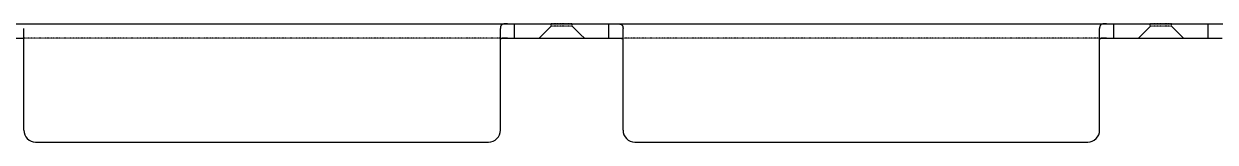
# Model space of a CAD drawing. Extents: x 365 to 1810, y 642 to 1032.
# Drawn here: x 987 to 1492, y 642 to 692 of the extents above; entities that cross this region are included whole.
import ezdxf

# ---------------------------------------------------------------- set-up
doc = ezdxf.new("R2010")
doc.units = 0
doc.linetypes.add('HIDDEN', pattern=[0.2, 0.1, -0.1])
doc.layers.add('geometry', color=8, linetype='Continuous')

msp = doc.modelspace()

# ---------------------------------------------------------------- linework, layer by layer
at = {"layer": 'geometry', "linetype": 'CONTINUOUS'}
for points in [[(630.35, 692.02), (1810.35, 692.02)], [(1190.26, 691.86), (1190.24, 691.85)], [(1190.27, 691.86), (1190.26, 691.86)], [(1190.29, 691.87), (1190.27, 691.86)], [(1190.31, 691.88), (1190.29, 691.87)], [(1190.33, 691.88), (1190.31, 691.88)], [(1190.35, 691.89), (1190.33, 691.88)], [(1190.37, 691.89), (1190.35, 691.89)], [(1190.38, 691.9), (1190.37, 691.89)], [(1190.4, 691.9), (1190.38, 691.9)], [(1190.42, 691.91), (1190.4, 691.9)], [(1190.44, 691.91), (1190.42, 691.91)], [(1190.46, 691.92), (1190.44, 691.91)], [(1190.48, 691.92), (1190.46, 691.92)], [(1190.5, 691.93), (1190.48, 691.92)], [(1190.52, 691.93), (1190.5, 691.93)], [(1190.54, 691.93), (1190.52, 691.93)], [(1190.56, 691.94), (1190.54, 691.93)], [(1190.57, 691.94), (1190.56, 691.94)], [(1190.59, 691.95), (1190.57, 691.94)], [(1190.61, 691.95), (1190.59, 691.95)], [(1190.63, 691.95), (1190.61, 691.95)], [(1190.65, 691.96), (1190.63, 691.95)], [(1190.67, 691.96), (1190.65, 691.96)], [(1190.69, 691.96), (1190.67, 691.96)], [(1190.71, 691.96), (1190.69, 691.96)], [(1190.73, 691.97), (1190.71, 691.96)], [(1190.75, 691.97), (1190.73, 691.97)], [(1190.77, 691.97), (1190.75, 691.97)], [(1190.79, 691.98), (1190.77, 691.97)], [(1190.81, 691.98), (1190.79, 691.98)], [(1190.83, 691.98), (1190.81, 691.98)], [(1190.85, 691.98), (1190.83, 691.98)], [(1190.86, 691.99), (1190.85, 691.98)], [(1190.88, 691.99), (1190.86, 691.99)], [(1190.9, 691.99), (1190.88, 691.99)], [(1190.92, 691.99), (1190.9, 691.99)], [(1190.94, 691.99), (1190.92, 691.99)], [(1190.96, 692), (1190.94, 691.99)], [(1190.98, 692), (1190.96, 692)], [(1191, 692), (1190.98, 692)], [(1191.02, 692), (1191, 692)], [(1191.04, 692), (1191.02, 692)], [(1191.06, 692), (1191.04, 692)], [(1191.08, 692), (1191.06, 692)], [(1191.09, 692.01), (1191.08, 692)], [(1191.11, 692.01), (1191.09, 692.01)], [(1191.13, 692.01), (1191.11, 692.01)], [(1191.15, 692.01), (1191.13, 692.01)], [(1191.17, 692.01), (1191.15, 692.01)], [(1191.19, 692.01), (1191.17, 692.01)], [(1191.21, 692.01), (1191.19, 692.01)], [(1191.23, 692.01), (1191.21, 692.01)], [(1191.25, 692.01), (1191.23, 692.01)], [(1191.27, 692.01), (1191.25, 692.01)], [(1191.29, 692.02), (1191.27, 692.01)], [(1191.3, 692.02), (1191.29, 692.02)], [(1191.32, 692.02), (1191.3, 692.02)], [(1191.34, 692.02), (1191.32, 692.02)], [(1191.36, 692.02), (1191.34, 692.02)], [(1191.38, 692.02), (1191.36, 692.02)], [(1191.4, 692.02), (1191.38, 692.02)], [(1191.42, 692.02), (1191.4, 692.02)], [(1191.44, 692.02), (1191.42, 692.02)], [(1191.46, 692.02), (1191.44, 692.02)], [(1191.48, 692.02), (1191.46, 692.02)], [(1191.49, 692.02), (1191.48, 692.02)], [(1191.51, 692.02), (1191.49, 692.02)], [(1191.53, 692.02), (1191.51, 692.02)], [(1191.55, 692.02), (1191.53, 692.02)], [(1191.57, 692.02), (1191.55, 692.02)], [(1191.59, 692.02), (1191.57, 692.02)], [(1191.61, 692.02), (1191.59, 692.02)], [(1191.63, 692.02), (1191.61, 692.02)], [(1191.65, 692.02), (1191.63, 692.02)], [(1191.66, 692.02), (1191.65, 692.02)], [(1191.68, 692.02), (1191.66, 692.02)], [(1191.7, 692.02), (1191.68, 692.02)], [(1191.72, 692.02), (1191.7, 692.02)], [(1191.74, 692.02), (1191.72, 692.02)], [(1191.76, 692.02), (1191.74, 692.02)], [(1191.78, 692.02), (1191.76, 692.02)], [(1191.8, 692.02), (1191.78, 692.02)], [(1191.82, 692.02), (1191.8, 692.02)], [(1191.83, 692.02), (1191.82, 692.02)], [(1191.85, 692.02), (1191.83, 692.02)], [(1191.87, 692.02), (1191.85, 692.02)], [(1191.89, 692.02), (1191.87, 692.02)], [(1191.91, 692.02), (1191.89, 692.02)], [(1191.93, 692.02), (1191.91, 692.02)], [(1191.95, 692.02), (1191.93, 692.02)], [(1191.97, 692.02), (1191.95, 692.02)], [(1191.99, 692.02), (1191.97, 692.02)], [(1192.01, 692.02), (1191.99, 692.02)], [(1192.02, 692.02), (1192.01, 692.02)], [(1192.04, 692.02), (1192.02, 692.02)], [(1192.06, 692.02), (1192.04, 692.02)], [(1192.08, 692.02), (1192.06, 692.02)], [(1192.1, 692.02), (1192.08, 692.02)], [(1192.12, 692.02), (1192.1, 692.02)], [(1192.14, 692.02), (1192.12, 692.02)], [(1192.16, 692.02), (1192.14, 692.02)], [(1192.18, 692.02), (1192.16, 692.02)], [(1192.19, 692.02), (1192.18, 692.02)], [(1192.21, 692.02), (1192.19, 692.02)], [(1192.23, 692.02), (1192.21, 692.02)], [(1192.25, 692.02), (1192.23, 692.02)], [(1192.27, 692.02), (1192.25, 692.02)], [(1192.29, 692.02), (1192.27, 692.02)], [(1192.31, 692.02), (1192.29, 692.02)], [(1192.33, 692.02), (1192.31, 692.02)], [(1192.35, 692.02), (1192.33, 692.02)], [(1195.35, 686.02), (1195.35, 692.02)], [(1235.35, 686.02), (1235.35, 692.02)], [(1238.35, 692.02), (1238.37, 692.02)], [(1238.37, 692.02), (1238.38, 692.02)], [(1238.38, 692.02), (1238.4, 692.02)], [(1238.4, 692.02), (1238.42, 692.02)], [(1238.42, 692.02), (1238.44, 692.02)], [(1238.44, 692.02), (1238.46, 692.02)], [(1238.46, 692.02), (1238.48, 692.02)], [(1238.48, 692.02), (1238.5, 692.02)], [(1238.5, 692.02), (1238.52, 692.02)], [(1238.52, 692.02), (1238.54, 692.02)], [(1238.54, 692.02), (1238.56, 692.02)], [(1238.56, 692.02), (1238.57, 692.02)], [(1238.57, 692.02), (1238.59, 692.02)], [(1238.59, 692.02), (1238.61, 692.02)], [(1238.61, 692.02), (1238.63, 692.02)], [(1238.63, 692.02), (1238.65, 692.02)], [(1238.65, 692.02), (1238.67, 692.02)], [(1238.67, 692.02), (1238.69, 692.02)], [(1238.69, 692.02), (1238.71, 692.02)], [(1238.71, 692.02), (1238.73, 692.02)], [(1238.73, 692.02), (1238.74, 692.02)], [(1238.74, 692.02), (1238.76, 692.02)], [(1238.76, 692.02), (1238.78, 692.02)], [(1238.78, 692.02), (1238.8, 692.02)], [(1238.8, 692.02), (1238.82, 692.02)], [(1238.82, 692.02), (1238.84, 692.02)], [(1238.84, 692.02), (1238.86, 692.02)], [(1238.86, 692.02), (1238.88, 692.02)], [(1238.88, 692.02), (1238.9, 692.02)], [(1238.9, 692.02), (1238.91, 692.02)], [(1238.91, 692.02), (1238.93, 692.02)], [(1238.93, 692.02), (1238.95, 692.02)], [(1238.95, 692.02), (1238.97, 692.02)], [(1238.97, 692.02), (1238.99, 692.02)], [(1238.99, 692.02), (1239.01, 692.02)], [(1239.01, 692.02), (1239.03, 692.02)], [(1239.03, 692.02), (1239.05, 692.02)], [(1239.05, 692.02), (1239.07, 692.02)], [(1239.07, 692.02), (1239.08, 692.02)], [(1239.08, 692.02), (1239.1, 692.02)], [(1239.1, 692.02), (1239.12, 692.02)], [(1239.12, 692.02), (1239.14, 692.02)], [(1239.14, 692.02), (1239.16, 692.02)], [(1239.16, 692.02), (1239.18, 692.02)], [(1239.18, 692.02), (1239.2, 692.02)], [(1239.2, 692.02), (1239.22, 692.02)], [(1239.22, 692.02), (1239.24, 692.02)], [(1239.24, 692.02), (1239.26, 692.02)], [(1239.26, 692.02), (1239.27, 692.02)], [(1239.27, 692.02), (1239.29, 692.02)], [(1239.29, 692.02), (1239.31, 692.02)], [(1239.31, 692.02), (1239.33, 692.02)], [(1239.33, 692.02), (1239.35, 692.02)], [(1239.35, 692.02), (1239.37, 692.02)], [(1239.37, 692.02), (1239.39, 692.02)], [(1239.39, 692.02), (1239.41, 692.02)], [(1239.41, 692.02), (1239.43, 692.01)], [(1239.43, 692.01), (1239.45, 692.01)], [(1239.45, 692.01), (1239.46, 692.01)], [(1239.46, 692.01), (1239.48, 692.01)], [(1239.48, 692.01), (1239.5, 692.01)], [(1239.5, 692.01), (1239.52, 692.01)], [(1239.52, 692.01), (1239.54, 692.01)], [(1239.54, 692.01), (1239.56, 692.01)], [(1239.56, 692.01), (1239.58, 692.01)], [(1239.58, 692.01), (1239.6, 692.01)], [(1239.6, 692.01), (1239.62, 692)], [(1239.62, 692), (1239.64, 692)], [(1239.64, 692), (1239.66, 692)], [(1239.66, 692), (1239.67, 692)], [(1239.67, 692), (1239.69, 692)], [(1239.69, 692), (1239.71, 692)], [(1239.71, 692), (1239.73, 692)], [(1239.73, 692), (1239.75, 691.99)], [(1239.75, 691.99), (1239.77, 691.99)], [(1239.77, 691.99), (1239.79, 691.99)], [(1239.79, 691.99), (1239.81, 691.99)], [(1239.81, 691.99), (1239.83, 691.99)], [(1239.83, 691.99), (1239.85, 691.98)], [(1239.85, 691.98), (1239.87, 691.98)], [(1239.87, 691.98), (1239.89, 691.98)], [(1239.89, 691.98), (1239.91, 691.98)], [(1239.91, 691.98), (1239.92, 691.97)], [(1239.92, 691.97), (1239.94, 691.97)], [(1239.94, 691.97), (1239.96, 691.97)], [(1239.96, 691.97), (1239.98, 691.96)], [(1239.98, 691.96), (1240, 691.96)], [(1240, 691.96), (1240.02, 691.96)], [(1240.02, 691.96), (1240.04, 691.96)], [(1240.04, 691.96), (1240.06, 691.95)], [(1240.06, 691.95), (1240.08, 691.95)], [(1240.08, 691.95), (1240.1, 691.95)], [(1240.1, 691.95), (1240.12, 691.94)], [(1240.12, 691.94), (1240.14, 691.94)], [(1240.14, 691.94), (1240.16, 691.93)], [(1240.16, 691.93), (1240.18, 691.93)], [(1240.18, 691.93), (1240.19, 691.93)], [(1240.19, 691.93), (1240.21, 691.92)], [(1240.21, 691.92), (1240.23, 691.92)], [(1240.23, 691.92), (1240.25, 691.91)], [(1240.25, 691.91), (1240.27, 691.91)], [(1240.27, 691.91), (1240.29, 691.9)], [(1240.29, 691.9), (1240.31, 691.9)], [(1240.31, 691.9), (1240.33, 691.89)], [(1240.33, 691.89), (1240.35, 691.89)], [(1240.35, 691.89), (1240.36, 691.88)], [(1240.36, 691.88), (1240.38, 691.88)], [(1240.38, 691.88), (1240.4, 691.87)], [(1240.4, 691.87), (1240.42, 691.86)], [(1240.42, 691.86), (1240.44, 691.86)], [(1240.44, 691.86), (1240.45, 691.85)], [(1444.26, 691.86), (1444.24, 691.85)], [(1444.27, 691.86), (1444.26, 691.86)], [(1444.29, 691.87), (1444.27, 691.86)], [(1444.31, 691.88), (1444.29, 691.87)], [(1444.33, 691.88), (1444.31, 691.88)], [(1444.35, 691.89), (1444.33, 691.88)], [(1444.37, 691.89), (1444.35, 691.89)], [(1444.38, 691.9), (1444.37, 691.89)], [(1444.4, 691.9), (1444.38, 691.9)], [(1444.42, 691.91), (1444.4, 691.9)], [(1444.44, 691.91), (1444.42, 691.91)], [(1444.46, 691.92), (1444.44, 691.91)], [(1444.48, 691.92), (1444.46, 691.92)], [(1444.5, 691.93), (1444.48, 691.92)], [(1444.52, 691.93), (1444.5, 691.93)], [(1444.54, 691.93), (1444.52, 691.93)], [(1444.56, 691.94), (1444.54, 691.93)], [(1444.57, 691.94), (1444.56, 691.94)], [(1444.59, 691.95), (1444.57, 691.94)], [(1444.61, 691.95), (1444.59, 691.95)], [(1444.63, 691.95), (1444.61, 691.95)], [(1444.65, 691.96), (1444.63, 691.95)], [(1444.67, 691.96), (1444.65, 691.96)], [(1444.69, 691.96), (1444.67, 691.96)], [(1444.71, 691.96), (1444.69, 691.96)], [(1444.73, 691.97), (1444.71, 691.96)], [(1444.75, 691.97), (1444.73, 691.97)], [(1444.77, 691.97), (1444.75, 691.97)], [(1444.79, 691.98), (1444.77, 691.97)], [(1444.81, 691.98), (1444.79, 691.98)], [(1444.83, 691.98), (1444.81, 691.98)], [(1444.85, 691.98), (1444.83, 691.98)], [(1444.86, 691.99), (1444.85, 691.98)], [(1444.88, 691.99), (1444.86, 691.99)], [(1444.9, 691.99), (1444.88, 691.99)], [(1444.92, 691.99), (1444.9, 691.99)], [(1444.94, 691.99), (1444.92, 691.99)], [(1444.96, 692), (1444.94, 691.99)], [(1444.98, 692), (1444.96, 692)], [(1445, 692), (1444.98, 692)], [(1445.02, 692), (1445, 692)], [(1445.04, 692), (1445.02, 692)], [(1445.06, 692), (1445.04, 692)], [(1445.08, 692), (1445.06, 692)], [(1445.09, 692.01), (1445.08, 692)], [(1445.11, 692.01), (1445.09, 692.01)], [(1445.13, 692.01), (1445.11, 692.01)], [(1445.15, 692.01), (1445.13, 692.01)], [(1445.17, 692.01), (1445.15, 692.01)], [(1445.19, 692.01), (1445.17, 692.01)], [(1445.21, 692.01), (1445.19, 692.01)], [(1445.23, 692.01), (1445.21, 692.01)], [(1445.25, 692.01), (1445.23, 692.01)], [(1445.27, 692.01), (1445.25, 692.01)], [(1445.29, 692.02), (1445.27, 692.01)], [(1445.3, 692.02), (1445.29, 692.02)], [(1445.32, 692.02), (1445.3, 692.02)], [(1445.34, 692.02), (1445.32, 692.02)], [(1445.36, 692.02), (1445.34, 692.02)], [(1445.38, 692.02), (1445.36, 692.02)], [(1445.4, 692.02), (1445.38, 692.02)], [(1445.42, 692.02), (1445.4, 692.02)], [(1445.44, 692.02), (1445.42, 692.02)], [(1445.46, 692.02), (1445.44, 692.02)], [(1445.48, 692.02), (1445.46, 692.02)], [(1445.49, 692.02), (1445.48, 692.02)], [(1445.51, 692.02), (1445.49, 692.02)], [(1445.53, 692.02), (1445.51, 692.02)], [(1445.55, 692.02), (1445.53, 692.02)], [(1445.57, 692.02), (1445.55, 692.02)], [(1445.59, 692.02), (1445.57, 692.02)], [(1445.61, 692.02), (1445.59, 692.02)], [(1445.63, 692.02), (1445.61, 692.02)], [(1445.65, 692.02), (1445.63, 692.02)], [(1445.66, 692.02), (1445.65, 692.02)], [(1445.68, 692.02), (1445.66, 692.02)], [(1445.7, 692.02), (1445.68, 692.02)], [(1445.72, 692.02), (1445.7, 692.02)], [(1445.74, 692.02), (1445.72, 692.02)], [(1445.76, 692.02), (1445.74, 692.02)], [(1445.78, 692.02), (1445.76, 692.02)], [(1445.8, 692.02), (1445.78, 692.02)], [(1445.82, 692.02), (1445.8, 692.02)], [(1445.83, 692.02), (1445.82, 692.02)], [(1445.85, 692.02), (1445.83, 692.02)], [(1445.87, 692.02), (1445.85, 692.02)], [(1445.89, 692.02), (1445.87, 692.02)], [(1445.91, 692.02), (1445.89, 692.02)], [(1445.93, 692.02), (1445.91, 692.02)], [(1445.95, 692.02), (1445.93, 692.02)], [(1445.97, 692.02), (1445.95, 692.02)], [(1445.99, 692.02), (1445.97, 692.02)], [(1446.01, 692.02), (1445.99, 692.02)], [(1446.02, 692.02), (1446.01, 692.02)], [(1446.04, 692.02), (1446.02, 692.02)], [(1446.06, 692.02), (1446.04, 692.02)], [(1446.08, 692.02), (1446.06, 692.02)], [(1446.1, 692.02), (1446.08, 692.02)], [(1446.12, 692.02), (1446.1, 692.02)], [(1446.14, 692.02), (1446.12, 692.02)], [(1446.16, 692.02), (1446.14, 692.02)], [(1446.18, 692.02), (1446.16, 692.02)], [(1446.19, 692.02), (1446.18, 692.02)], [(1446.21, 692.02), (1446.19, 692.02)], [(1446.23, 692.02), (1446.21, 692.02)], [(1446.25, 692.02), (1446.23, 692.02)], [(1446.27, 692.02), (1446.25, 692.02)], [(1446.29, 692.02), (1446.27, 692.02)], [(1446.31, 692.02), (1446.29, 692.02)], [(1446.33, 692.02), (1446.31, 692.02)], [(1446.35, 692.02), (1446.33, 692.02)], [(1449.35, 686.02), (1449.35, 692.02)], [(1489.35, 686.02), (1489.35, 692.02)], [(987.35, 647.02), (987.35, 690.05)], [(1189.36, 690.38), (1189.35, 690.36)], [(1189.35, 690.36), (1189.35, 690.34)], [(1189.35, 690.34), (1189.35, 690.32)], [(1189.35, 690.32), (1189.35, 690.3)], [(1189.35, 690.3), (1189.35, 690.28)], [(1189.35, 690.28), (1189.35, 690.26)], [(1189.35, 690.26), (1189.35, 690.25)], [(1189.35, 690.25), (1189.35, 690.23)], [(1189.35, 690.23), (1189.35, 690.21)], [(1189.35, 690.21), (1189.35, 690.19)], [(1189.35, 690.19), (1189.35, 690.17)], [(1189.35, 690.17), (1189.35, 690.15)], [(1189.35, 690.15), (1189.35, 690.13)], [(1189.35, 690.13), (1189.35, 690.11)], [(1189.35, 690.11), (1189.35, 690.09)], [(1189.35, 690.09), (1189.35, 690.07)], [(1189.35, 690.07), (1189.35, 690.05)], [(1189.35, 647.02), (1189.35, 690.05)], [(1189.37, 690.49), (1189.36, 690.47)], [(1189.36, 690.47), (1189.36, 690.46)], [(1189.36, 690.46), (1189.36, 690.44)], [(1189.36, 690.44), (1189.36, 690.42)], [(1189.36, 690.42), (1189.36, 690.4)], [(1189.36, 690.4), (1189.36, 690.38)], [(1189.38, 690.59), (1189.37, 690.57)], [(1189.37, 690.57), (1189.37, 690.55)], [(1189.37, 690.55), (1189.37, 690.53)], [(1189.37, 690.53), (1189.37, 690.51)], [(1189.37, 690.51), (1189.37, 690.49)], [(1189.39, 690.64), (1189.38, 690.63)], [(1189.38, 690.63), (1189.38, 690.61)], [(1189.38, 690.61), (1189.38, 690.59)], [(1189.4, 690.72), (1189.39, 690.7)], [(1189.39, 690.7), (1189.39, 690.68)], [(1189.39, 690.68), (1189.39, 690.66)], [(1189.39, 690.66), (1189.39, 690.64)], [(1189.41, 690.76), (1189.4, 690.74)], [(1189.4, 690.74), (1189.4, 690.72)], [(1189.42, 690.81), (1189.41, 690.79)], [(1189.41, 690.79), (1189.41, 690.78)], [(1189.41, 690.78), (1189.41, 690.76)], [(1189.43, 690.85), (1189.42, 690.83)], [(1189.42, 690.83), (1189.42, 690.81)], [(1189.44, 690.89), (1189.43, 690.87)], [(1189.43, 690.87), (1189.43, 690.85)], [(1189.45, 690.92), (1189.44, 690.91)], [(1189.44, 690.91), (1189.44, 690.89)], [(1189.46, 690.96), (1189.45, 690.94)], [(1189.45, 690.94), (1189.45, 690.92)], [(1189.47, 691), (1189.46, 690.98)], [(1189.46, 690.98), (1189.46, 690.96)], [(1189.48, 691.02), (1189.47, 691)], [(1189.49, 691.05), (1189.48, 691.03)], [(1189.48, 691.03), (1189.48, 691.02)], [(1189.5, 691.07), (1189.49, 691.05)], [(1189.51, 691.11), (1189.5, 691.09)], [(1189.5, 691.09), (1189.5, 691.07)], [(1189.52, 691.12), (1189.51, 691.11)], [(1189.53, 691.14), (1189.52, 691.12)], [(1189.54, 691.18), (1189.53, 691.16)], [(1189.53, 691.16), (1189.53, 691.14)], [(1189.55, 691.2), (1189.54, 691.18)], [(1189.56, 691.21), (1189.55, 691.2)], [(1189.57, 691.23), (1189.56, 691.21)], [(1189.58, 691.25), (1189.57, 691.23)], [(1189.59, 691.26), (1189.58, 691.25)], [(1189.6, 691.28), (1189.59, 691.26)], [(1189.61, 691.3), (1189.6, 691.28)], [(1189.62, 691.32), (1189.61, 691.3)], [(1189.63, 691.33), (1189.62, 691.32)], [(1189.64, 691.35), (1189.63, 691.33)], [(1189.65, 691.37), (1189.64, 691.35)], [(1189.66, 691.38), (1189.65, 691.37)], [(1189.67, 691.4), (1189.66, 691.38)], [(1189.68, 691.41), (1189.67, 691.4)], [(1189.69, 691.43), (1189.68, 691.41)], [(1189.7, 691.45), (1189.69, 691.43)], [(1189.71, 691.46), (1189.7, 691.45)], [(1189.72, 691.48), (1189.71, 691.46)], [(1189.74, 691.49), (1189.72, 691.48)], [(1189.75, 691.51), (1189.74, 691.49)], [(1189.76, 691.52), (1189.75, 691.51)], [(1189.77, 691.53), (1189.76, 691.52)], [(1189.79, 691.55), (1189.77, 691.53)], [(1189.8, 691.56), (1189.79, 691.55)], [(1189.81, 691.58), (1189.8, 691.56)], [(1189.83, 691.59), (1189.81, 691.58)], [(1189.84, 691.6), (1189.83, 691.59)], [(1189.85, 691.62), (1189.84, 691.6)], [(1189.87, 691.63), (1189.85, 691.62)], [(1189.88, 691.64), (1189.87, 691.63)], [(1189.9, 691.65), (1189.88, 691.64)], [(1189.91, 691.67), (1189.9, 691.65)], [(1189.92, 691.68), (1189.91, 691.67)], [(1189.94, 691.69), (1189.92, 691.68)], [(1189.95, 691.7), (1189.94, 691.69)], [(1189.97, 691.71), (1189.95, 691.7)], [(1189.99, 691.72), (1189.97, 691.71)], [(1190, 691.73), (1189.99, 691.72)], [(1190.02, 691.74), (1190, 691.73)], [(1190.03, 691.75), (1190.02, 691.74)], [(1190.05, 691.76), (1190.03, 691.75)], [(1190.07, 691.77), (1190.05, 691.76)], [(1190.08, 691.78), (1190.07, 691.77)], [(1190.1, 691.79), (1190.08, 691.78)], [(1190.12, 691.8), (1190.1, 691.79)], [(1190.13, 691.8), (1190.12, 691.8)], [(1190.15, 691.81), (1190.13, 691.8)], [(1190.17, 691.82), (1190.15, 691.81)], [(1190.19, 691.83), (1190.17, 691.82)], [(1190.2, 691.84), (1190.19, 691.83)], [(1190.22, 691.84), (1190.2, 691.84)], [(1190.24, 691.85), (1190.22, 691.84)], [(1240.45, 691.85), (1240.47, 691.84)], [(1240.47, 691.84), (1240.49, 691.84)], [(1240.49, 691.84), (1240.51, 691.83)], [(1240.51, 691.83), (1240.52, 691.82)], [(1240.52, 691.82), (1240.54, 691.81)], [(1240.54, 691.81), (1240.56, 691.8)], [(1240.56, 691.8), (1240.58, 691.8)], [(1240.58, 691.8), (1240.59, 691.79)], [(1240.59, 691.79), (1240.61, 691.78)], [(1240.61, 691.78), (1240.63, 691.77)], [(1240.63, 691.77), (1240.64, 691.76)], [(1240.64, 691.76), (1240.66, 691.75)], [(1240.66, 691.75), (1240.68, 691.74)], [(1240.68, 691.74), (1240.69, 691.73)], [(1240.69, 691.73), (1240.71, 691.72)], [(1240.71, 691.72), (1240.72, 691.71)], [(1240.72, 691.71), (1240.74, 691.7)], [(1240.74, 691.7), (1240.75, 691.69)], [(1240.75, 691.69), (1240.77, 691.68)], [(1240.77, 691.68), (1240.78, 691.67)], [(1240.78, 691.67), (1240.8, 691.65)], [(1240.8, 691.65), (1240.81, 691.64)], [(1240.81, 691.64), (1240.83, 691.63)], [(1240.83, 691.63), (1240.84, 691.62)], [(1240.84, 691.62), (1240.85, 691.6)], [(1240.85, 691.6), (1240.87, 691.59)], [(1240.87, 691.59), (1240.88, 691.58)], [(1240.88, 691.58), (1240.89, 691.56)], [(1240.89, 691.56), (1240.91, 691.55)], [(1240.91, 691.55), (1240.92, 691.53)], [(1240.92, 691.53), (1240.93, 691.52)], [(1240.93, 691.52), (1240.94, 691.51)], [(1240.94, 691.51), (1240.96, 691.49)], [(1240.96, 691.49), (1240.97, 691.48)], [(1240.97, 691.48), (1240.98, 691.46)], [(1240.98, 691.46), (1240.99, 691.45)], [(1240.99, 691.45), (1241, 691.43)], [(1241, 691.43), (1241.01, 691.41)], [(1241.01, 691.41), (1241.03, 691.4)], [(1241.03, 691.4), (1241.04, 691.38)], [(1241.04, 691.38), (1241.05, 691.37)], [(1241.05, 691.37), (1241.06, 691.35)], [(1241.06, 691.35), (1241.07, 691.33)], [(1241.07, 691.33), (1241.08, 691.32)], [(1241.08, 691.32), (1241.09, 691.3)], [(1241.09, 691.3), (1241.1, 691.28)], [(1241.1, 691.28), (1241.11, 691.26)], [(1241.11, 691.26), (1241.12, 691.25)], [(1241.12, 691.25), (1241.12, 691.23)], [(1241.12, 691.23), (1241.13, 691.21)], [(1241.13, 691.21), (1241.14, 691.2)], [(1241.14, 691.2), (1241.15, 691.18)], [(1241.15, 691.18), (1241.16, 691.16)], [(1241.16, 691.16), (1241.17, 691.14)], [(1241.17, 691.14), (1241.17, 691.12)], [(1241.17, 691.12), (1241.18, 691.11)], [(1241.18, 691.11), (1241.19, 691.09)], [(1241.19, 691.09), (1241.2, 691.07)], [(1241.2, 691.07), (1241.2, 691.05)], [(1241.2, 691.05), (1241.21, 691.03)], [(1241.21, 691.03), (1241.22, 691.02)], [(1241.22, 691.02), (1241.22, 691)], [(1241.22, 691), (1241.23, 690.98)], [(1241.23, 690.98), (1241.23, 690.96)], [(1241.23, 690.96), (1241.24, 690.94)], [(1241.24, 690.94), (1241.25, 690.92)], [(1241.25, 690.92), (1241.25, 690.91)], [(1241.25, 690.91), (1241.26, 690.89)], [(1241.26, 690.89), (1241.26, 690.87)], [(1241.26, 690.87), (1241.27, 690.85)], [(1241.27, 690.85), (1241.27, 690.83)], [(1241.27, 690.83), (1241.27, 690.81)], [(1241.27, 690.81), (1241.28, 690.79)], [(1241.28, 690.79), (1241.28, 690.78)], [(1241.28, 690.78), (1241.29, 690.76)], [(1241.29, 690.76), (1241.29, 690.74)], [(1241.29, 690.74), (1241.29, 690.72)], [(1241.29, 690.72), (1241.3, 690.7)], [(1241.3, 690.7), (1241.3, 690.68)], [(1241.3, 690.68), (1241.3, 690.66)], [(1241.3, 690.66), (1241.31, 690.64)], [(1241.31, 690.64), (1241.31, 690.63)], [(1241.31, 690.63), (1241.31, 690.61)], [(1241.31, 690.61), (1241.32, 690.59)], [(1241.32, 690.59), (1241.32, 690.57)], [(1241.32, 690.57), (1241.32, 690.55)], [(1241.32, 690.55), (1241.32, 690.53)], [(1241.32, 690.53), (1241.33, 690.51)], [(1241.33, 690.51), (1241.33, 690.49)], [(1241.33, 690.49), (1241.33, 690.47)], [(1241.33, 690.47), (1241.33, 690.46)], [(1241.33, 690.46), (1241.33, 690.44)], [(1241.33, 690.44), (1241.33, 690.42)], [(1241.33, 690.42), (1241.34, 690.4)], [(1241.34, 690.4), (1241.34, 690.38)], [(1241.34, 690.38), (1241.34, 690.36)], [(1241.34, 690.36), (1241.34, 690.34)], [(1241.34, 690.34), (1241.34, 690.32)], [(1241.34, 690.32), (1241.34, 690.3)], [(1241.34, 690.3), (1241.34, 690.28)], [(1241.34, 690.28), (1241.34, 690.26)], [(1241.34, 690.26), (1241.34, 690.25)], [(1241.34, 690.25), (1241.34, 690.23)], [(1241.34, 690.23), (1241.34, 690.21)], [(1241.34, 690.21), (1241.34, 690.19)], [(1241.34, 690.19), (1241.35, 690.17)], [(1241.35, 690.17), (1241.35, 690.15)], [(1241.35, 690.15), (1241.35, 690.13)], [(1241.35, 690.13), (1241.35, 690.11)], [(1241.35, 690.11), (1241.35, 690.09)], [(1241.35, 690.09), (1241.35, 690.07)], [(1241.35, 690.07), (1241.35, 690.05)], [(1241.35, 647.02), (1241.35, 690.05)], [(1443.36, 690.38), (1443.35, 690.36)], [(1443.35, 690.36), (1443.35, 690.34)], [(1443.35, 690.34), (1443.35, 690.32)], [(1443.35, 690.32), (1443.35, 690.3)], [(1443.35, 690.3), (1443.35, 690.28)], [(1443.35, 690.28), (1443.35, 690.26)], [(1443.35, 690.26), (1443.35, 690.25)], [(1443.35, 690.25), (1443.35, 690.23)], [(1443.35, 690.23), (1443.35, 690.21)], [(1443.35, 690.21), (1443.35, 690.19)], [(1443.35, 690.19), (1443.35, 690.17)], [(1443.35, 690.17), (1443.35, 690.15)], [(1443.35, 690.15), (1443.35, 690.13)], [(1443.35, 690.13), (1443.35, 690.11)], [(1443.35, 690.11), (1443.35, 690.09)], [(1443.35, 690.09), (1443.35, 690.07)], [(1443.35, 690.07), (1443.35, 690.05)], [(1443.35, 647.02), (1443.35, 690.05)], [(1443.37, 690.49), (1443.36, 690.47)], [(1443.36, 690.47), (1443.36, 690.46)], [(1443.36, 690.46), (1443.36, 690.44)], [(1443.36, 690.44), (1443.36, 690.42)], [(1443.36, 690.42), (1443.36, 690.4)], [(1443.36, 690.4), (1443.36, 690.38)], [(1443.38, 690.59), (1443.37, 690.57)], [(1443.37, 690.57), (1443.37, 690.55)], [(1443.37, 690.55), (1443.37, 690.53)], [(1443.37, 690.53), (1443.37, 690.51)], [(1443.37, 690.51), (1443.37, 690.49)], [(1443.39, 690.64), (1443.38, 690.63)], [(1443.38, 690.63), (1443.38, 690.61)], [(1443.38, 690.61), (1443.38, 690.59)], [(1443.4, 690.72), (1443.39, 690.7)], [(1443.39, 690.7), (1443.39, 690.68)], [(1443.39, 690.68), (1443.39, 690.66)], [(1443.39, 690.66), (1443.39, 690.64)], [(1443.41, 690.76), (1443.4, 690.74)], [(1443.4, 690.74), (1443.4, 690.72)], [(1443.42, 690.81), (1443.41, 690.79)], [(1443.41, 690.79), (1443.41, 690.78)], [(1443.41, 690.78), (1443.41, 690.76)], [(1443.43, 690.85), (1443.42, 690.83)], [(1443.42, 690.83), (1443.42, 690.81)], [(1443.44, 690.89), (1443.43, 690.87)], [(1443.43, 690.87), (1443.43, 690.85)], [(1443.45, 690.92), (1443.44, 690.91)], [(1443.44, 690.91), (1443.44, 690.89)], [(1443.46, 690.96), (1443.45, 690.94)], [(1443.45, 690.94), (1443.45, 690.92)], [(1443.47, 691), (1443.46, 690.98)], [(1443.46, 690.98), (1443.46, 690.96)], [(1443.48, 691.02), (1443.47, 691)], [(1443.49, 691.05), (1443.48, 691.03)], [(1443.48, 691.03), (1443.48, 691.02)], [(1443.5, 691.07), (1443.49, 691.05)], [(1443.51, 691.11), (1443.5, 691.09)], [(1443.5, 691.09), (1443.5, 691.07)], [(1443.52, 691.12), (1443.51, 691.11)], [(1443.53, 691.14), (1443.52, 691.12)], [(1443.54, 691.18), (1443.53, 691.16)], [(1443.53, 691.16), (1443.53, 691.14)], [(1443.55, 691.2), (1443.54, 691.18)], [(1443.56, 691.21), (1443.55, 691.2)], [(1443.57, 691.23), (1443.56, 691.21)], [(1443.58, 691.25), (1443.57, 691.23)], [(1443.59, 691.26), (1443.58, 691.25)], [(1443.6, 691.28), (1443.59, 691.26)], [(1443.61, 691.3), (1443.6, 691.28)], [(1443.62, 691.32), (1443.61, 691.3)], [(1443.63, 691.33), (1443.62, 691.32)], [(1443.64, 691.35), (1443.63, 691.33)], [(1443.65, 691.37), (1443.64, 691.35)], [(1443.66, 691.38), (1443.65, 691.37)], [(1443.67, 691.4), (1443.66, 691.38)], [(1443.68, 691.41), (1443.67, 691.4)], [(1443.69, 691.43), (1443.68, 691.41)], [(1443.7, 691.45), (1443.69, 691.43)], [(1443.71, 691.46), (1443.7, 691.45)], [(1443.72, 691.48), (1443.71, 691.46)], [(1443.74, 691.49), (1443.72, 691.48)], [(1443.75, 691.51), (1443.74, 691.49)], [(1443.76, 691.52), (1443.75, 691.51)], [(1443.77, 691.53), (1443.76, 691.52)], [(1443.79, 691.55), (1443.77, 691.53)], [(1443.8, 691.56), (1443.79, 691.55)], [(1443.81, 691.58), (1443.8, 691.56)], [(1443.83, 691.59), (1443.81, 691.58)], [(1443.84, 691.6), (1443.83, 691.59)], [(1443.85, 691.62), (1443.84, 691.6)], [(1443.87, 691.63), (1443.85, 691.62)], [(1443.88, 691.64), (1443.87, 691.63)], [(1443.9, 691.65), (1443.88, 691.64)], [(1443.91, 691.67), (1443.9, 691.65)], [(1443.92, 691.68), (1443.91, 691.67)], [(1443.94, 691.69), (1443.92, 691.68)], [(1443.95, 691.7), (1443.94, 691.69)], [(1443.97, 691.71), (1443.95, 691.7)], [(1443.99, 691.72), (1443.97, 691.71)], [(1444, 691.73), (1443.99, 691.72)], [(1444.02, 691.74), (1444, 691.73)], [(1444.03, 691.75), (1444.02, 691.74)], [(1444.05, 691.76), (1444.03, 691.75)], [(1444.07, 691.77), (1444.05, 691.76)], [(1444.08, 691.78), (1444.07, 691.77)], [(1444.1, 691.79), (1444.08, 691.78)], [(1444.12, 691.8), (1444.1, 691.79)], [(1444.13, 691.8), (1444.12, 691.8)], [(1444.15, 691.81), (1444.13, 691.8)], [(1444.17, 691.82), (1444.15, 691.81)], [(1444.19, 691.83), (1444.17, 691.82)], [(1444.2, 691.84), (1444.19, 691.83)], [(1444.22, 691.84), (1444.2, 691.84)], [(1444.24, 691.85), (1444.22, 691.84)], [(935.35, 686.02), (987.35, 686.02)], [(1189.35, 686.02), (1241.35, 686.02)], [(1189.36, 685.46), (1189.35, 685.44)], [(1189.35, 685.44), (1189.35, 685.42)], [(1189.35, 685.42), (1189.35, 685.4)], [(1189.35, 685.4), (1189.35, 685.38)], [(1189.35, 685.38), (1189.35, 685.36)], [(1189.37, 685.49), (1189.36, 685.48)], [(1189.36, 685.48), (1189.36, 685.46)], [(1189.38, 685.53), (1189.37, 685.51)], [(1189.37, 685.51), (1189.37, 685.49)], [(1189.39, 685.54), (1189.38, 685.53)], [(1189.4, 685.56), (1189.39, 685.54)], [(1189.41, 685.57), (1189.4, 685.56)], [(1189.42, 685.59), (1189.41, 685.57)], [(1189.43, 685.6), (1189.42, 685.59)], [(1189.44, 685.62), (1189.43, 685.6)], [(1189.45, 685.63), (1189.44, 685.62)], [(1189.46, 685.64), (1189.45, 685.63)], [(1189.48, 685.66), (1189.46, 685.64)], [(1189.49, 685.67), (1189.48, 685.66)], [(1189.5, 685.68), (1189.49, 685.67)], [(1189.52, 685.7), (1189.5, 685.68)], [(1189.53, 685.71), (1189.52, 685.7)], [(1189.55, 685.72), (1189.53, 685.71)], [(1189.57, 685.73), (1189.55, 685.72)], [(1189.58, 685.74), (1189.57, 685.73)], [(1189.6, 685.75), (1189.58, 685.74)], [(1189.62, 685.76), (1189.6, 685.75)], [(1189.64, 685.77), (1189.62, 685.76)], [(1189.66, 685.78), (1189.64, 685.77)], [(1189.68, 685.79), (1189.66, 685.78)], [(1189.7, 685.8), (1189.68, 685.79)], [(1189.72, 685.81), (1189.7, 685.8)], [(1189.74, 685.82), (1189.72, 685.81)], [(1189.76, 685.83), (1189.74, 685.82)], [(1189.78, 685.84), (1189.76, 685.83)], [(1189.8, 685.84), (1189.78, 685.84)], [(1189.82, 685.85), (1189.8, 685.84)], [(1189.84, 685.86), (1189.82, 685.85)], [(1189.87, 685.87), (1189.84, 685.86)], [(1189.89, 685.87), (1189.87, 685.87)], [(1189.91, 685.88), (1189.89, 685.87)], [(1189.93, 685.89), (1189.91, 685.88)], [(1189.96, 685.89), (1189.93, 685.89)], [(1189.98, 685.9), (1189.96, 685.89)], [(1190, 685.9), (1189.98, 685.9)], [(1190.03, 685.91), (1190, 685.9)], [(1190.05, 685.92), (1190.03, 685.91)], [(1190.08, 685.92), (1190.05, 685.92)], [(1190.1, 685.93), (1190.08, 685.92)], [(1190.12, 685.93), (1190.1, 685.93)], [(1190.15, 685.94), (1190.12, 685.93)], [(1190.17, 685.94), (1190.15, 685.94)], [(1190.2, 685.95), (1190.17, 685.94)], [(1190.22, 685.95), (1190.2, 685.95)], [(1190.24, 685.95), (1190.22, 685.95)], [(1190.27, 685.96), (1190.24, 685.95)], [(1190.29, 685.96), (1190.27, 685.96)], [(1190.32, 685.97), (1190.29, 685.96)], [(1190.34, 685.97), (1190.32, 685.97)], [(1190.36, 685.97), (1190.34, 685.97)], [(1190.39, 685.98), (1190.36, 685.97)], [(1190.41, 685.98), (1190.39, 685.98)], [(1190.44, 685.98), (1190.41, 685.98)], [(1190.46, 685.99), (1190.44, 685.98)], [(1190.48, 685.99), (1190.46, 685.99)], [(1190.51, 685.99), (1190.48, 685.99)], [(1190.53, 685.99), (1190.51, 685.99)], [(1190.55, 686), (1190.53, 685.99)], [(1190.57, 686), (1190.55, 686)], [(1190.6, 686), (1190.57, 686)], [(1190.62, 686), (1190.6, 686)], [(1190.64, 686.01), (1190.62, 686)], [(1190.66, 686.01), (1190.64, 686.01)], [(1190.69, 686.01), (1190.66, 686.01)], [(1190.71, 686.01), (1190.69, 686.01)], [(1190.73, 686.01), (1190.71, 686.01)], [(1190.75, 686.02), (1190.73, 686.01)], [(1190.77, 686.02), (1190.75, 686.02)], [(1190.8, 686.02), (1190.77, 686.02)], [(1190.82, 686.02), (1190.8, 686.02)], [(1190.84, 686.02), (1190.82, 686.02)], [(1190.86, 686.02), (1190.84, 686.02)], [(1190.88, 686.03), (1190.86, 686.02)], [(1190.9, 686.03), (1190.88, 686.03)], [(1190.92, 686.03), (1190.9, 686.03)], [(1190.94, 686.03), (1190.92, 686.03)], [(1190.96, 686.03), (1190.94, 686.03)], [(1190.98, 686.03), (1190.96, 686.03)], [(1191, 686.03), (1190.98, 686.03)], [(1191.02, 686.03), (1191, 686.03)], [(1191.04, 686.03), (1191.02, 686.03)], [(1191.07, 686.03), (1191.04, 686.03)], [(1191.09, 686.03), (1191.07, 686.03)], [(1191.11, 686.04), (1191.09, 686.03)], [(1191.13, 686.04), (1191.11, 686.04)], [(1191.14, 686.04), (1191.13, 686.04)], [(1191.16, 686.04), (1191.14, 686.04)], [(1191.18, 686.04), (1191.16, 686.04)], [(1191.2, 686.04), (1191.18, 686.04)], [(1191.22, 686.04), (1191.2, 686.04)], [(1191.24, 686.04), (1191.22, 686.04)], [(1191.26, 686.04), (1191.24, 686.04)], [(1191.28, 686.04), (1191.26, 686.04)], [(1191.3, 686.04), (1191.28, 686.04)], [(1191.32, 686.04), (1191.3, 686.04)], [(1191.34, 686.04), (1191.32, 686.04)], [(1191.36, 686.04), (1191.34, 686.04)], [(1191.38, 686.04), (1191.36, 686.04)], [(1191.4, 686.04), (1191.38, 686.04)], [(1191.42, 686.04), (1191.4, 686.04)], [(1191.44, 686.04), (1191.42, 686.04)], [(1191.45, 686.04), (1191.44, 686.04)], [(1191.47, 686.04), (1191.45, 686.04)], [(1191.49, 686.04), (1191.47, 686.04)], [(1191.51, 686.04), (1191.49, 686.04)], [(1191.53, 686.04), (1191.51, 686.04)], [(1191.55, 686.04), (1191.53, 686.04)], [(1191.57, 686.04), (1191.55, 686.04)], [(1191.59, 686.03), (1191.57, 686.04)], [(1191.6, 686.03), (1191.59, 686.03)], [(1191.62, 686.03), (1191.6, 686.03)], [(1191.64, 686.03), (1191.62, 686.03)], [(1191.66, 686.03), (1191.64, 686.03)], [(1191.68, 686.03), (1191.66, 686.03)], [(1191.7, 686.03), (1191.68, 686.03)], [(1191.72, 686.03), (1191.7, 686.03)], [(1191.74, 686.03), (1191.72, 686.03)], [(1191.75, 686.03), (1191.74, 686.03)], [(1191.77, 686.03), (1191.75, 686.03)], [(1191.79, 686.03), (1191.77, 686.03)], [(1191.81, 686.03), (1191.79, 686.03)], [(1191.83, 686.03), (1191.81, 686.03)], [(1191.85, 686.03), (1191.83, 686.03)], [(1191.87, 686.03), (1191.85, 686.03)], [(1191.89, 686.03), (1191.87, 686.03)], [(1191.9, 686.03), (1191.89, 686.03)], [(1191.92, 686.03), (1191.9, 686.03)], [(1191.94, 686.02), (1191.92, 686.03)], [(1191.96, 686.02), (1191.94, 686.02)], [(1191.98, 686.02), (1191.96, 686.02)], [(1192, 686.02), (1191.98, 686.02)], [(1192.02, 686.02), (1192, 686.02)], [(1192.04, 686.02), (1192.02, 686.02)], [(1192.06, 686.02), (1192.04, 686.02)], [(1192.07, 686.02), (1192.06, 686.02)], [(1192.09, 686.02), (1192.07, 686.02)], [(1192.11, 686.02), (1192.09, 686.02)], [(1192.13, 686.02), (1192.11, 686.02)], [(1192.15, 686.02), (1192.13, 686.02)], [(1192.17, 686.02), (1192.15, 686.02)], [(1192.19, 686.02), (1192.17, 686.02)], [(1192.21, 686.02), (1192.19, 686.02)], [(1192.23, 686.02), (1192.21, 686.02)], [(1192.25, 686.02), (1192.23, 686.02)], [(1192.27, 686.02), (1192.25, 686.02)], [(1192.29, 686.02), (1192.27, 686.02)], [(1192.31, 686.02), (1192.29, 686.02)], [(1192.33, 686.02), (1192.31, 686.02)], [(1192.35, 686.02), (1192.33, 686.02)], [(1238.35, 686.02), (1238.37, 686.02)], [(1238.37, 686.02), (1238.39, 686.02)], [(1238.39, 686.02), (1238.41, 686.02)], [(1238.41, 686.02), (1238.43, 686.02)], [(1238.43, 686.02), (1238.44, 686.02)], [(1238.44, 686.02), (1238.46, 686.02)], [(1238.46, 686.02), (1238.48, 686.02)], [(1238.48, 686.02), (1238.5, 686.02)], [(1238.5, 686.02), (1238.52, 686.02)], [(1238.52, 686.02), (1238.54, 686.02)], [(1238.54, 686.02), (1238.56, 686.02)], [(1238.56, 686.02), (1238.58, 686.02)], [(1238.58, 686.02), (1238.6, 686.02)], [(1238.6, 686.02), (1238.62, 686.02)], [(1238.62, 686.02), (1238.64, 686.02)], [(1238.64, 686.02), (1238.66, 686.02)], [(1238.66, 686.02), (1238.68, 686.02)], [(1238.68, 686.02), (1238.69, 686.02)], [(1238.69, 686.02), (1238.71, 686.02)], [(1238.71, 686.02), (1238.73, 686.02)], [(1238.73, 686.02), (1238.75, 686.02)], [(1238.75, 686.02), (1238.77, 686.03)], [(1238.77, 686.03), (1238.79, 686.03)], [(1238.79, 686.03), (1238.81, 686.03)], [(1238.81, 686.03), (1238.83, 686.03)], [(1238.83, 686.03), (1238.84, 686.03)], [(1238.84, 686.03), (1238.86, 686.03)], [(1238.86, 686.03), (1238.88, 686.03)], [(1238.88, 686.03), (1238.9, 686.03)], [(1238.9, 686.03), (1238.92, 686.03)], [(1238.92, 686.03), (1238.94, 686.03)], [(1238.94, 686.03), (1238.96, 686.03)], [(1238.96, 686.03), (1238.98, 686.03)], [(1238.98, 686.03), (1238.99, 686.03)], [(1238.99, 686.03), (1239.01, 686.03)], [(1239.01, 686.03), (1239.03, 686.03)], [(1239.03, 686.03), (1239.05, 686.03)], [(1239.05, 686.03), (1239.07, 686.03)], [(1239.07, 686.03), (1239.09, 686.03)], [(1239.09, 686.03), (1239.11, 686.03)], [(1239.11, 686.03), (1239.13, 686.04)], [(1239.13, 686.04), (1239.14, 686.04)], [(1239.14, 686.04), (1239.16, 686.04)], [(1239.16, 686.04), (1239.18, 686.04)], [(1239.18, 686.04), (1239.2, 686.04)], [(1239.2, 686.04), (1239.22, 686.04)], [(1239.22, 686.04), (1239.24, 686.04)], [(1239.24, 686.04), (1239.26, 686.04)], [(1239.26, 686.04), (1239.28, 686.04)], [(1239.28, 686.04), (1239.3, 686.04)], [(1239.3, 686.04), (1239.31, 686.04)], [(1239.31, 686.04), (1239.33, 686.04)], [(1239.33, 686.04), (1239.35, 686.04)], [(1239.35, 686.04), (1239.37, 686.04)], [(1239.37, 686.04), (1239.39, 686.04)], [(1239.39, 686.04), (1239.41, 686.04)], [(1239.41, 686.04), (1239.43, 686.04)], [(1239.43, 686.04), (1239.45, 686.04)], [(1239.45, 686.04), (1239.47, 686.04)], [(1239.47, 686.04), (1239.49, 686.04)], [(1239.49, 686.04), (1239.51, 686.04)], [(1239.51, 686.04), (1239.53, 686.04)], [(1239.53, 686.04), (1239.55, 686.04)], [(1239.55, 686.04), (1239.57, 686.04)], [(1239.57, 686.04), (1239.59, 686.04)], [(1239.59, 686.04), (1239.61, 686.03)], [(1239.61, 686.03), (1239.63, 686.03)], [(1239.63, 686.03), (1239.65, 686.03)], [(1239.65, 686.03), (1239.67, 686.03)], [(1239.67, 686.03), (1239.69, 686.03)], [(1239.69, 686.03), (1239.71, 686.03)], [(1239.71, 686.03), (1239.73, 686.03)], [(1239.73, 686.03), (1239.75, 686.03)], [(1239.75, 686.03), (1239.77, 686.03)], [(1239.77, 686.03), (1239.79, 686.03)], [(1239.79, 686.03), (1239.81, 686.03)], [(1239.81, 686.03), (1239.83, 686.02)], [(1239.83, 686.02), (1239.85, 686.02)], [(1239.85, 686.02), (1239.88, 686.02)], [(1239.88, 686.02), (1239.9, 686.02)], [(1239.9, 686.02), (1239.92, 686.02)], [(1239.92, 686.02), (1239.94, 686.02)], [(1239.94, 686.02), (1239.96, 686.01)], [(1239.96, 686.01), (1239.98, 686.01)], [(1239.98, 686.01), (1240.01, 686.01)], [(1240.01, 686.01), (1240.03, 686.01)], [(1240.03, 686.01), (1240.05, 686.01)], [(1240.05, 686.01), (1240.07, 686)], [(1240.07, 686), (1240.09, 686)], [(1240.09, 686), (1240.12, 686)], [(1240.12, 686), (1240.14, 686)], [(1240.14, 686), (1240.16, 685.99)], [(1240.16, 685.99), (1240.19, 685.99)], [(1240.19, 685.99), (1240.21, 685.99)], [(1240.21, 685.99), (1240.23, 685.99)], [(1240.23, 685.99), (1240.26, 685.98)], [(1240.26, 685.98), (1240.28, 685.98)], [(1240.28, 685.98), (1240.3, 685.98)], [(1240.3, 685.98), (1240.33, 685.97)], [(1240.33, 685.97), (1240.35, 685.97)], [(1240.35, 685.97), (1240.38, 685.97)], [(1240.38, 685.97), (1240.4, 685.96)], [(1240.4, 685.96), (1240.42, 685.96)], [(1240.42, 685.96), (1240.45, 685.95)], [(1240.45, 685.95), (1240.47, 685.95)], [(1240.47, 685.95), (1240.5, 685.95)], [(1240.5, 685.95), (1240.52, 685.94)], [(1240.52, 685.94), (1240.55, 685.94)], [(1240.55, 685.94), (1240.57, 685.93)], [(1240.57, 685.93), (1240.59, 685.93)], [(1240.59, 685.93), (1240.62, 685.92)], [(1240.62, 685.92), (1240.64, 685.92)], [(1240.64, 685.92), (1240.67, 685.91)], [(1240.67, 685.91), (1240.69, 685.9)], [(1240.69, 685.9), (1240.71, 685.9)], [(1240.71, 685.9), (1240.74, 685.89)], [(1240.74, 685.89), (1240.76, 685.89)], [(1240.76, 685.89), (1240.78, 685.88)], [(1240.78, 685.88), (1240.8, 685.87)], [(1240.8, 685.87), (1240.83, 685.87)], [(1240.83, 685.87), (1240.85, 685.86)], [(1240.85, 685.86), (1240.87, 685.85)], [(1240.87, 685.85), (1240.89, 685.84)], [(1240.89, 685.84), (1240.91, 685.84)], [(1240.91, 685.84), (1240.94, 685.83)], [(1240.94, 685.83), (1240.96, 685.82)], [(1240.96, 685.82), (1240.98, 685.81)], [(1240.98, 685.81), (1241, 685.8)], [(1241, 685.8), (1241.02, 685.79)], [(1241.02, 685.79), (1241.04, 685.78)], [(1241.04, 685.78), (1241.05, 685.77)], [(1241.05, 685.77), (1241.07, 685.76)], [(1241.07, 685.76), (1241.09, 685.75)], [(1241.09, 685.75), (1241.11, 685.74)], [(1241.11, 685.74), (1241.13, 685.73)], [(1241.13, 685.73), (1241.14, 685.72)], [(1241.14, 685.72), (1241.16, 685.71)], [(1241.16, 685.71), (1241.17, 685.7)], [(1241.17, 685.7), (1241.19, 685.68)], [(1241.19, 685.68), (1241.2, 685.67)], [(1241.2, 685.67), (1241.22, 685.66)], [(1241.22, 685.66), (1241.23, 685.64)], [(1241.23, 685.64), (1241.24, 685.63)], [(1241.24, 685.63), (1241.25, 685.62)], [(1241.25, 685.62), (1241.27, 685.6)], [(1241.27, 685.6), (1241.28, 685.59)], [(1241.28, 685.59), (1241.29, 685.57)], [(1241.29, 685.57), (1241.3, 685.56)], [(1241.3, 685.56), (1241.3, 685.54)], [(1241.3, 685.54), (1241.31, 685.53)], [(1241.31, 685.53), (1241.32, 685.51)], [(1241.32, 685.51), (1241.33, 685.49)], [(1241.33, 685.49), (1241.33, 685.48)], [(1241.33, 685.48), (1241.34, 685.46)], [(1241.34, 685.46), (1241.34, 685.44)], [(1241.34, 685.44), (1241.34, 685.42)], [(1241.34, 685.42), (1241.34, 685.4)], [(1241.34, 685.4), (1241.35, 685.38)], [(1241.35, 685.38), (1241.35, 685.36)], [(1443.35, 686.02), (1495.35, 686.02)], [(1443.36, 685.46), (1443.35, 685.44)], [(1443.35, 685.44), (1443.35, 685.42)], [(1443.35, 685.42), (1443.35, 685.4)], [(1443.35, 685.4), (1443.35, 685.38)], [(1443.35, 685.38), (1443.35, 685.36)], [(1443.37, 685.49), (1443.36, 685.48)], [(1443.36, 685.48), (1443.36, 685.46)], [(1443.38, 685.53), (1443.37, 685.51)], [(1443.37, 685.51), (1443.37, 685.49)], [(1443.39, 685.54), (1443.38, 685.53)], [(1443.4, 685.56), (1443.39, 685.54)], [(1443.41, 685.57), (1443.4, 685.56)], [(1443.42, 685.59), (1443.41, 685.57)], [(1443.43, 685.6), (1443.42, 685.59)], [(1443.44, 685.62), (1443.43, 685.6)], [(1443.45, 685.63), (1443.44, 685.62)], [(1443.46, 685.64), (1443.45, 685.63)], [(1443.48, 685.66), (1443.46, 685.64)], [(1443.49, 685.67), (1443.48, 685.66)], [(1443.5, 685.68), (1443.49, 685.67)], [(1443.52, 685.7), (1443.5, 685.68)], [(1443.53, 685.71), (1443.52, 685.7)], [(1443.55, 685.72), (1443.53, 685.71)], [(1443.57, 685.73), (1443.55, 685.72)], [(1443.58, 685.74), (1443.57, 685.73)], [(1443.6, 685.75), (1443.58, 685.74)], [(1443.62, 685.76), (1443.6, 685.75)], [(1443.64, 685.77), (1443.62, 685.76)], [(1443.66, 685.78), (1443.64, 685.77)], [(1443.68, 685.79), (1443.66, 685.78)], [(1443.7, 685.8), (1443.68, 685.79)], [(1443.72, 685.81), (1443.7, 685.8)], [(1443.74, 685.82), (1443.72, 685.81)], [(1443.76, 685.83), (1443.74, 685.82)], [(1443.78, 685.84), (1443.76, 685.83)], [(1443.8, 685.84), (1443.78, 685.84)], [(1443.82, 685.85), (1443.8, 685.84)], [(1443.84, 685.86), (1443.82, 685.85)], [(1443.87, 685.87), (1443.84, 685.86)], [(1443.89, 685.87), (1443.87, 685.87)], [(1443.91, 685.88), (1443.89, 685.87)], [(1443.93, 685.89), (1443.91, 685.88)], [(1443.96, 685.89), (1443.93, 685.89)], [(1443.98, 685.9), (1443.96, 685.89)], [(1444, 685.9), (1443.98, 685.9)], [(1444.03, 685.91), (1444, 685.9)], [(1444.05, 685.92), (1444.03, 685.91)], [(1444.08, 685.92), (1444.05, 685.92)], [(1444.1, 685.93), (1444.08, 685.92)], [(1444.12, 685.93), (1444.1, 685.93)], [(1444.15, 685.94), (1444.12, 685.93)], [(1444.17, 685.94), (1444.15, 685.94)], [(1444.2, 685.95), (1444.17, 685.94)], [(1444.22, 685.95), (1444.2, 685.95)], [(1444.24, 685.95), (1444.22, 685.95)], [(1444.27, 685.96), (1444.24, 685.95)], [(1444.29, 685.96), (1444.27, 685.96)], [(1444.32, 685.97), (1444.29, 685.96)], [(1444.34, 685.97), (1444.32, 685.97)], [(1444.36, 685.97), (1444.34, 685.97)], [(1444.39, 685.98), (1444.36, 685.97)], [(1444.41, 685.98), (1444.39, 685.98)], [(1444.44, 685.98), (1444.41, 685.98)], [(1444.46, 685.99), (1444.44, 685.98)], [(1444.48, 685.99), (1444.46, 685.99)], [(1444.51, 685.99), (1444.48, 685.99)], [(1444.53, 685.99), (1444.51, 685.99)], [(1444.55, 686), (1444.53, 685.99)], [(1444.57, 686), (1444.55, 686)], [(1444.6, 686), (1444.57, 686)], [(1444.62, 686), (1444.6, 686)], [(1444.64, 686.01), (1444.62, 686)], [(1444.66, 686.01), (1444.64, 686.01)], [(1444.69, 686.01), (1444.66, 686.01)], [(1444.71, 686.01), (1444.69, 686.01)], [(1444.73, 686.01), (1444.71, 686.01)], [(1444.75, 686.02), (1444.73, 686.01)], [(1444.77, 686.02), (1444.75, 686.02)], [(1444.8, 686.02), (1444.77, 686.02)], [(1444.82, 686.02), (1444.8, 686.02)], [(1444.84, 686.02), (1444.82, 686.02)], [(1444.86, 686.02), (1444.84, 686.02)], [(1444.88, 686.03), (1444.86, 686.02)], [(1444.9, 686.03), (1444.88, 686.03)], [(1444.92, 686.03), (1444.9, 686.03)], [(1444.94, 686.03), (1444.92, 686.03)], [(1444.96, 686.03), (1444.94, 686.03)], [(1444.98, 686.03), (1444.96, 686.03)], [(1445, 686.03), (1444.98, 686.03)], [(1445.02, 686.03), (1445, 686.03)], [(1445.04, 686.03), (1445.02, 686.03)], [(1445.07, 686.03), (1445.04, 686.03)], [(1445.09, 686.03), (1445.07, 686.03)], [(1445.11, 686.04), (1445.09, 686.03)], [(1445.13, 686.04), (1445.11, 686.04)], [(1445.14, 686.04), (1445.13, 686.04)], [(1445.16, 686.04), (1445.14, 686.04)], [(1445.18, 686.04), (1445.16, 686.04)], [(1445.2, 686.04), (1445.18, 686.04)], [(1445.22, 686.04), (1445.2, 686.04)], [(1445.24, 686.04), (1445.22, 686.04)], [(1445.26, 686.04), (1445.24, 686.04)], [(1445.28, 686.04), (1445.26, 686.04)], [(1445.3, 686.04), (1445.28, 686.04)], [(1445.32, 686.04), (1445.3, 686.04)], [(1445.34, 686.04), (1445.32, 686.04)], [(1445.36, 686.04), (1445.34, 686.04)], [(1445.38, 686.04), (1445.36, 686.04)], [(1445.4, 686.04), (1445.38, 686.04)], [(1445.42, 686.04), (1445.4, 686.04)], [(1445.44, 686.04), (1445.42, 686.04)], [(1445.45, 686.04), (1445.44, 686.04)], [(1445.47, 686.04), (1445.45, 686.04)], [(1445.49, 686.04), (1445.47, 686.04)], [(1445.51, 686.04), (1445.49, 686.04)], [(1445.53, 686.04), (1445.51, 686.04)], [(1445.55, 686.04), (1445.53, 686.04)], [(1445.57, 686.04), (1445.55, 686.04)], [(1445.59, 686.03), (1445.57, 686.04)], [(1445.6, 686.03), (1445.59, 686.03)], [(1445.62, 686.03), (1445.6, 686.03)], [(1445.64, 686.03), (1445.62, 686.03)], [(1445.66, 686.03), (1445.64, 686.03)], [(1445.68, 686.03), (1445.66, 686.03)], [(1445.7, 686.03), (1445.68, 686.03)], [(1445.72, 686.03), (1445.7, 686.03)], [(1445.74, 686.03), (1445.72, 686.03)], [(1445.75, 686.03), (1445.74, 686.03)], [(1445.77, 686.03), (1445.75, 686.03)], [(1445.79, 686.03), (1445.77, 686.03)], [(1445.81, 686.03), (1445.79, 686.03)], [(1445.83, 686.03), (1445.81, 686.03)], [(1445.85, 686.03), (1445.83, 686.03)], [(1445.87, 686.03), (1445.85, 686.03)], [(1445.89, 686.03), (1445.87, 686.03)], [(1445.9, 686.03), (1445.89, 686.03)], [(1445.92, 686.03), (1445.9, 686.03)], [(1445.94, 686.02), (1445.92, 686.03)], [(1445.96, 686.02), (1445.94, 686.02)], [(1445.98, 686.02), (1445.96, 686.02)], [(1446, 686.02), (1445.98, 686.02)], [(1446.02, 686.02), (1446, 686.02)], [(1446.04, 686.02), (1446.02, 686.02)], [(1446.06, 686.02), (1446.04, 686.02)], [(1446.07, 686.02), (1446.06, 686.02)], [(1446.09, 686.02), (1446.07, 686.02)], [(1446.11, 686.02), (1446.09, 686.02)], [(1446.13, 686.02), (1446.11, 686.02)], [(1446.15, 686.02), (1446.13, 686.02)], [(1446.17, 686.02), (1446.15, 686.02)], [(1446.19, 686.02), (1446.17, 686.02)], [(1446.21, 686.02), (1446.19, 686.02)], [(1446.23, 686.02), (1446.21, 686.02)], [(1446.25, 686.02), (1446.23, 686.02)], [(1446.27, 686.02), (1446.25, 686.02)], [(1446.29, 686.02), (1446.27, 686.02)], [(1446.31, 686.02), (1446.29, 686.02)], [(1446.33, 686.02), (1446.31, 686.02)], [(1446.35, 686.02), (1446.33, 686.02)], [(992.35, 642.02), (1184.35, 642.02)], [(1246.35, 642.02), (1438.35, 642.02)]]:
    msp.add_lwpolyline(points, dxfattribs=at)
at = {"layer": 'geometry', "linetype": 'HIDDEN'}
for points in [[(1210.85, 691.02), (1210.85, 692.02)], [(1219.85, 692.02), (1210.85, 692.02)], [(1219.85, 691.02), (1219.85, 692.02)], [(1473.85, 692.02), (1464.85, 692.02)], [(1464.85, 691.02), (1464.85, 692.02)], [(1473.85, 691.02), (1473.85, 692.02)], [(1210.85, 691.02), (1205.85, 686.02)], [(1219.85, 691.02), (1210.85, 691.02)], [(1219.85, 691.02), (1224.85, 686.02)], [(1464.85, 691.02), (1459.85, 686.02)], [(1473.85, 691.02), (1464.85, 691.02)], [(1473.85, 691.02), (1478.85, 686.02)], [(1189.35, 686.02), (987.35, 686.02)], [(1443.35, 686.02), (1241.35, 686.02)]]:
    msp.add_lwpolyline(points, dxfattribs=at)
at = {"layer": 'geometry', "linetype": 'CONTINUOUS'}
for points in [[(987.35, 647.02, 0.414214), (992.35, 642.02)], [(1184.35, 642.02, 0.414214), (1189.35, 647.02)], [(1241.35, 647.02, 0.414214), (1246.35, 642.02)], [(1438.35, 642.02, 0.414214), (1443.35, 647.02)]]:
    msp.add_lwpolyline(points, format="xyb", dxfattribs=at)

doc.saveas('drawing.dxf')
